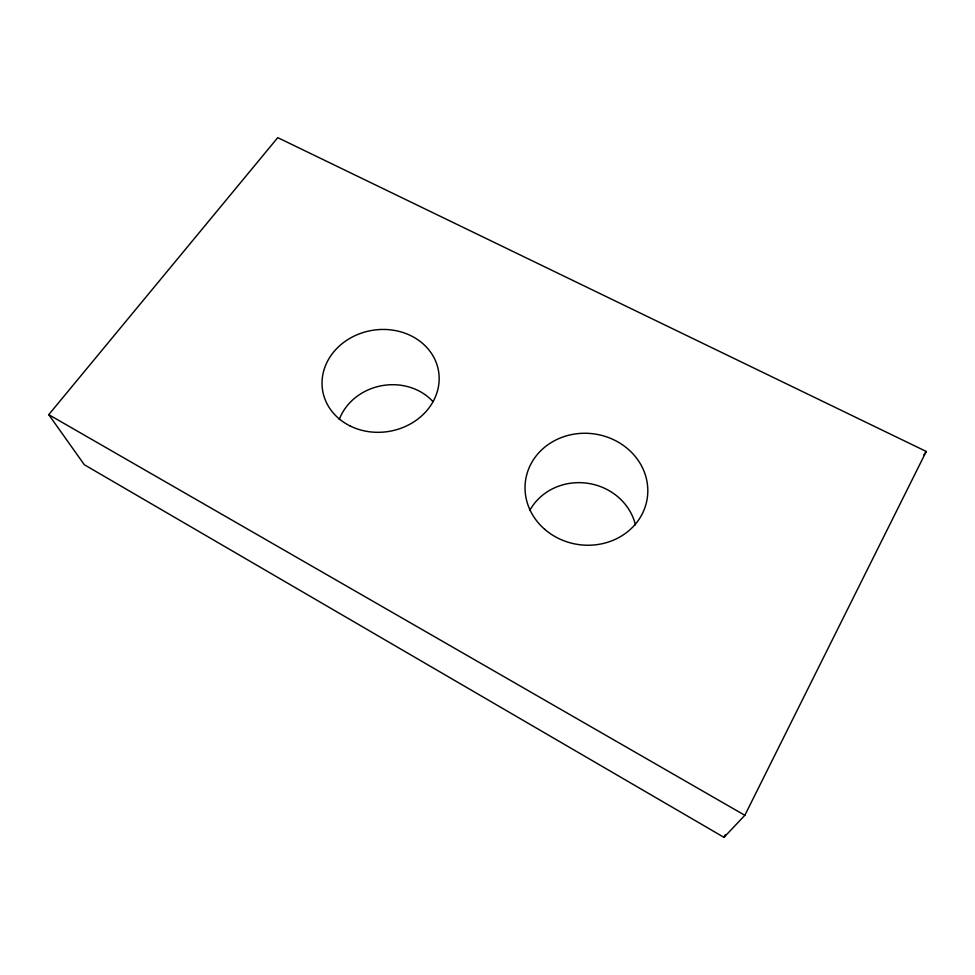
<?xml version="1.0" encoding="UTF-8"?>
<svg xmlns="http://www.w3.org/2000/svg" width="975" height="975" viewBox="0 0 975 975"><rect width="100%" height="100%" fill="white"/><g stroke="black" fill="none" stroke-linecap="round" stroke-linejoin="round"><path stroke-width="1.46" d="M744.839 815.295L926.25 451.462L277.765 137.646L48.75 414.655L84.325 464.734L723.998 837.354L744.839 815.295L48.75 414.655M723.998 837.354L725.363 834.624M923.715 455.191L926.25 451.462M339.251 419.567A54.259 48.25 -10.1 0 1 381.286 385.783A54.259 48.25 -10.1 0 1 432.997 401.663M529.803 510.425A56.587 52.272 9.2 0 1 587.169 483.21A56.587 52.272 9.2 0 1 635.42 524.867M349.842 425.819A58.756 51.212 -9.5 0 0 439.14 380.079A58.756 51.212 -9.5 0 0 352.816 336.741A58.756 51.212 -9.5 0 0 349.842 425.819M544.769 529.364A61.486 55.868 7.9 0 0 646.303 503.015A61.486 55.868 7.9 0 0 568.193 435.374A61.486 55.868 7.9 0 0 544.769 529.364"/></g></svg>
